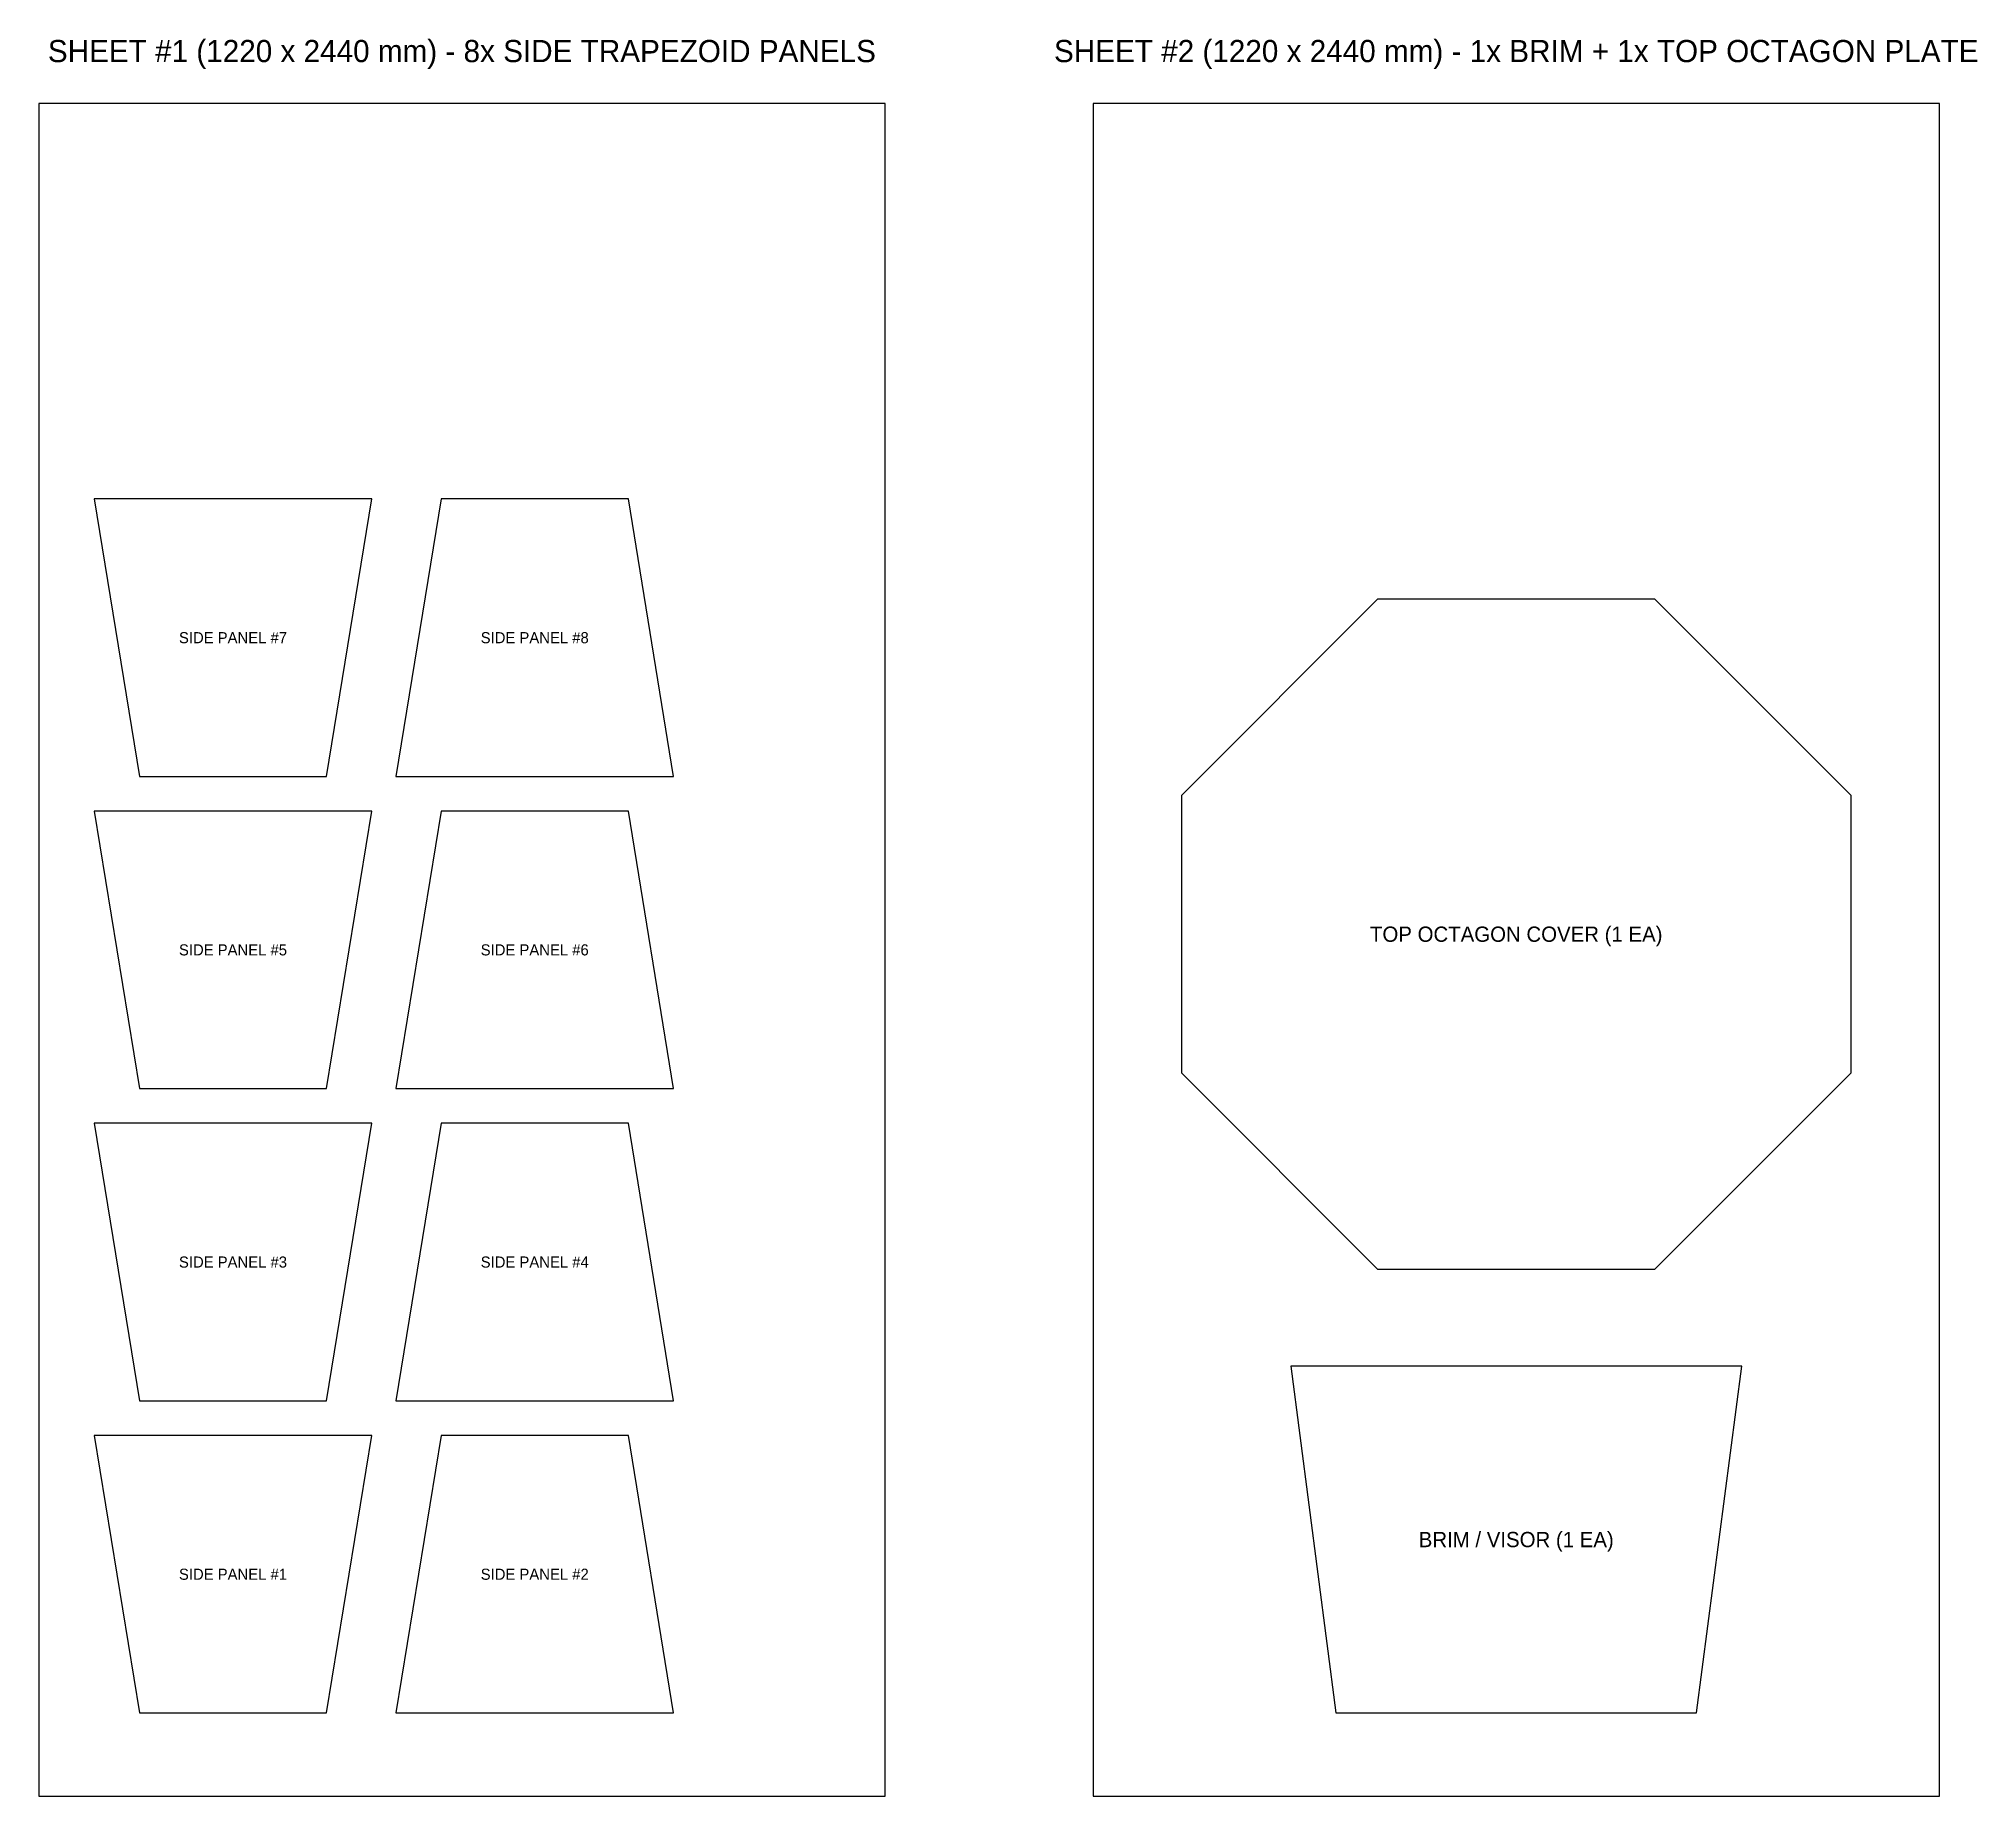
# Model space of a CAD drawing. Header units: metres. Extents: x 0 to 2795, y 0 to 2533.
import ezdxf
from ezdxf.enums import TextEntityAlignment as Align

# ---------------------------------------------------------------- set-up
doc = ezdxf.new("R2010")
doc.units = ezdxf.units.M
for name, color, linetype in [('CUT', 4, 'Continuous'), ('STOCK_SHEET', 8, 'Continuous'), ('TEXT_LABEL', 7, 'Continuous')]:
    doc.layers.add(name, color=color, linetype=linetype)

msp = doc.modelspace()

# ---------------------------------------------------------------- linework, layer by layer
at = {"layer": 'CUT'}
for points in [[(145, 1470), (415, 1470), (480, 1870), (80, 1870)], [(515, 1470), (915, 1470), (850, 1870), (580, 1870)], [(2612.8, 1442.6), (2330, 1725.5), (1930, 1725.5), (1647.2, 1442.6), (1647.2, 1042.6), (1930, 759.8), (2330, 759.8), (2612.8, 1042.6)], [(145, 1020), (415, 1020), (480, 1420), (80, 1420)], [(515, 1020), (915, 1020), (850, 1420), (580, 1420)], [(145, 570), (415, 570), (480, 970), (80, 970)], [(515, 570), (915, 570), (850, 970), (580, 970)], [(1870, 120), (2390, 120), (2455, 620), (1805, 620)], [(145, 120), (415, 120), (480, 520), (80, 520)], [(515, 120), (915, 120), (850, 520), (580, 520)]]:
    msp.add_lwpolyline(points, close=True, dxfattribs=at)
at = {"layer": 'STOCK_SHEET'}
for points in [[(0, 0), (1220, 0), (1220, 2440), (0, 2440)], [(1520, 0), (2740, 0), (2740, 2440), (1520, 2440)]]:
    msp.add_lwpolyline(points, close=True, dxfattribs=at)

# ---------------------------------------------------------------- texts
at = {"layer": 'TEXT_LABEL'}
for s, p in [('SHEET #1 (1220 x 2440 mm) - 8x SIDE TRAPEZOID PANELS', (610, 2490)), ('SHEET #2 (1220 x 2440 mm) - 1x BRIM + 1x TOP OCTAGON PLATE', (2130, 2490))]:
    msp.add_text(s, height=32, dxfattribs=at).set_placement(p, align=Align.BOTTOM_CENTER)
for s, height, p in [('SIDE PANEL #7', 16, (280, 1670)), ('SIDE PANEL #8', 16, (715, 1670)), ('TOP OCTAGON COVER (1 EA)', 22, (2130, 1242.6)), ('SIDE PANEL #5', 16, (280, 1220)), ('SIDE PANEL #6', 16, (715, 1220)), ('SIDE PANEL #3', 16, (280, 770)), ('SIDE PANEL #4', 16, (715, 770)), ('BRIM / VISOR (1 EA)', 22, (2130, 370)), ('SIDE PANEL #1', 16, (280, 320)), ('SIDE PANEL #2', 16, (715, 320))]:
    msp.add_text(s, height=height, dxfattribs=at).set_placement(p, align=Align.MIDDLE_CENTER)

doc.saveas('drawing.dxf')
